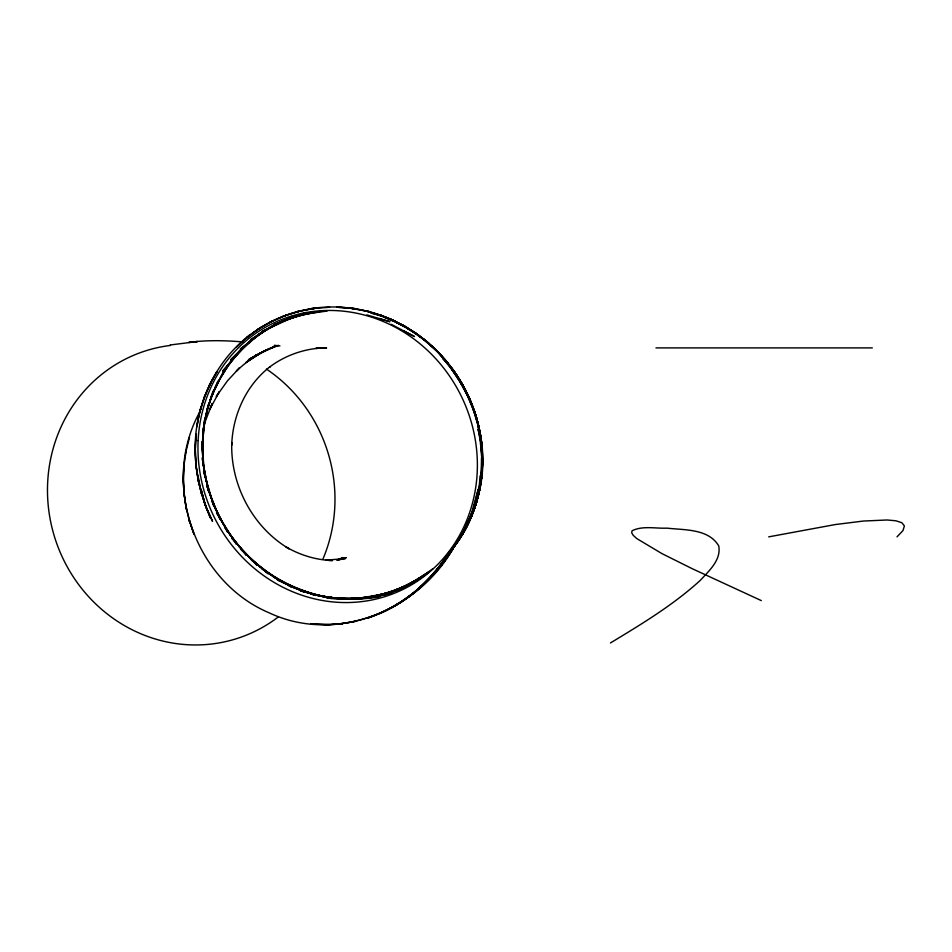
<?xml version="1.0" encoding="UTF-8"?>
<svg xmlns="http://www.w3.org/2000/svg" width="952" height="952" viewBox="0 0 952 952"><rect width="100%" height="100%" fill="white"/><g stroke="black" fill="none" stroke-linecap="round" stroke-linejoin="round"><path stroke-width="1.43" d="M202.752 435.1L202.847 462.351L202.788 432.981M446.631 558.05C431.934 578.637 413.001 596.083 390.713 608.149C413.108 596.19 431.899 578.661 446.631 558.05C429.614 582.029 406.492 601.712 379.527 613.623C410.157 600.664 434.755 576.745 452.735 549.149C417.416 610.958 335.556 644.064 269.309 612.898C194.541 581.458 160.483 482.962 199.73 412.002M183.284 481.831L183.974 465.587L183.7 467.563L186.021 451.367L185.557 453.212L189.519 437.313M184.069 493.66L186.402 509.32C183.724 494.909 182.701 480.213 183.974 465.587M481.89 470.431L479.332 490.375L475.762 504.108C502.43 425.877 450.832 333.117 370.959 312.994C432.267 327.774 477.702 386.726 481.902 448.808M482.176 464.873C483.985 426.044 468.146 387.214 442.609 358.285C487.531 404.529 495.552 481.45 461.327 536.035C479.594 507.214 485.627 471.954 480.653 438.432L482.7 462.303L481.605 475.988L481.938 470.05M482.188 465.599C483.092 451.569 481.545 437.23 477.666 423.735L482.152 447.5L482.224 471.383L481.343 477.226M208.274 404.564L204.275 423.319L202.121 448.19L204.739 419.427M204.692 419.987C201.55 438.777 201.8 457.971 204.977 476.738L202.098 447.083M476.559 499.729C484.461 477.012 483.783 452.2 478.035 429.055C487.019 469.324 479.808 513.604 454.092 546.543C470.002 526.42 478.904 501.525 480.022 475.929M204.275 423.319L202.693 434.433L207.036 410.372L213.01 391.105M480.891 480.153L479.332 490.375L476.607 499.562M451.891 549.506C469.705 527.717 479.023 500.038 481.295 472.216C480.296 500.812 468.729 528.098 451.034 550.304M476.107 504.024L480.927 481.7L481.617 458.09L481.819 476.785L475.762 504.108M207.036 410.372L204.478 421.26L210.82 398.21L217.889 381.086M203.073 429.388L204.954 422.212L212.106 403.624L210.023 408.92L219.305 391.7L216.294 396.448L227.457 380.836L239.654 367.674L236.382 371.101C248.484 359.749 262.419 350.074 278.496 345.397L263.752 351.217L252.887 357.262L268.357 349.408M475.262 505.357L473.787 509.082L475.798 502.275M473.787 509.082L475.774 502.406M466.016 526.611C480.403 501.74 484.389 471.847 480.546 443.632C487.269 482.985 473.43 524.445 447.523 554.397M445.655 556.611L459.602 538.939L470.026 519.721L476.94 498.788M470.026 519.721L474.679 507.868L478.368 495.159L479.701 485.841L474.679 507.868L466.087 528.003M473.275 510.355L468.61 521.839L475.215 505.476L467.718 523.422M466.302 525.659L471.466 513.663L478.249 489.102L473.156 510.95L464.338 531.049L473.156 510.95L475.405 501.573C470.383 520.232 461.946 537.999 449.249 552.672L462.244 534.191L471.466 513.663L468.313 522.66L457.412 542.093M471.573 514.068L473.239 510.332M467.634 522.803L469.324 519.054M466.397 525.968L462.446 533.632L467.61 524.005M468.789 521.494L472.942 512.7M223.768 371.113L211.261 396.698L221.733 374.969L229.087 363.819L239.368 351.217M455.08 544.603C435.469 577.876 404.648 605.305 367.9 618.038C404.493 605.27 435.278 578.53 454.961 545.317L447.654 556.813L429.554 578.661L420.034 587.194L439.491 567.225L452.735 549.149M456.555 542.164L458.781 538.499M455.461 544.377L465.23 529.038M454.889 545.341L462.244 534.191M232.264 359.011L216.425 384.691L229.087 363.819L222.875 372.97L239.499 351.038M457.638 541.057L445.048 559.966L430.661 576.484L445.048 559.966L450.415 552.291L436.623 569.665L450.415 552.291M442.466 562.703L438.408 568.618L432.018 575.472M444.084 560.335L445.714 557.967M448.963 553.231L453.83 546.127M445.595 558.336L438.408 568.618L420.665 587.217M456.187 543.366L442.418 562.442L448.666 554.028M237.691 353.252L222.732 371.018L245.533 345.409L237.691 353.252L249.638 341.399M245.521 345.624L230.622 361.736C239.452 350.3 250.316 340.721 261.788 332.034L247.508 343.482L249.543 341.47M897.01 536.857L902.984 530.573L904.4 525.92L901.853 522.707L895.891 520.792L887.121 519.982L863.404 521.042L835.285 524.552L768.704 536.857M246.723 337.734C265.858 321.443 290.146 311.768 314.922 308.329C289.955 311.102 266.191 321.99 246.723 337.734L260.8 327.393L257.837 329.463L273.212 320.598L269.987 322.264L286.493 315.076L283.041 316.302L300.463 310.947L296.834 311.709L314.922 308.329M236.75 346.861L249.388 335.282C220.733 357.369 201.943 391.07 196.969 426.793C199.682 407.099 206.667 388.166 217.282 371.375L208.893 386.143L210.69 382.871L203.716 398.9L205.049 395.366L199.694 412.502L200.527 408.753C192.459 437.694 193.577 468.872 203.026 497.337C195.981 477.095 193.958 455.413 196.219 434.148L195.065 452.581L195.267 449.046L196.219 467.706L195.826 464.1L198.885 482.712L197.897 479.094L201.443 493.779L206.37 507.928L212.546 521.351L204.894 504.274L201.158 489.447L204.894 504.274L210.321 517.84L203.847 500.859L201.979 492.767M269.226 327.833L258.456 334.688L230.836 359.689C249.269 339.9 271.653 323.133 297.881 315.421M247.508 343.482L258.456 334.688M413.358 582.219L432.839 568.784M260.193 353.109L245.902 362.557L263.752 351.217L275.116 346.219L255.695 355.286M429.245 571.973C400.03 594.905 361.724 603.437 325.394 597.19L349.646 598.784L379.039 596.904C356.631 600.748 333.795 599.046 311.697 594.226C338.257 600.641 366.068 599.736 392.414 592.834C358.297 603.068 321.229 599.843 288.742 585.67M272.808 325.548L275.199 324.037M397.555 589.55L409.348 584.266L429.281 571.628M250.816 358.285L248.377 359.785L250.9 358.333M610.434 642.957C641.672 624.06 673.231 605.044 700.303 580.351C708.895 570.962 721.318 560.121 718.772 545.972C708.597 528.586 684.595 530.157 667.031 528.146C655.571 528.669 642.743 525.492 632.104 530.74L631.664 532.692L633.175 535.286L636.805 538.594L662.033 553.659L692.354 568.76L761.303 600.593M254.612 356.119L257.088 354.644L249.686 358.963M425.52 574.472L405.1 586.325L397.519 589.585M410.8 583.505L400.554 588.598L421.593 577.09M369.697 597.237L391.808 591.692L413.573 582.088L405.1 586.325L382.502 594.583L400.804 588.395L421.653 577.328M400.554 588.598L413.573 582.088M284.422 320.158L270.392 327.072L250.685 339.674L273.26 325.739L286.159 319.836L295.263 316.385L262.205 331.355L286.159 319.836L299.594 315.409L324.37 310.661M289.527 317.647L292.085 316.385M397.508 589.514L417.654 579.601L405.1 586.325L391.808 591.692L368.305 597.523L371.149 596.928M399.685 588.871L410.871 583.433M299.868 590.371C338.4 603.497 382.395 601.462 417.726 580.292M337.793 559.966L342.994 557.551L337.615 559.99M387.416 593.263L409.467 584.623L387.416 593.263L358.166 598.499M396.484 590.097L386.988 593.62L409.348 584.266M337.52 560.312L346.326 557.598L336.71 559.978L345.421 558.562L325.834 560.169L332.45 560.561C316.135 560.038 300.142 555.147 286.064 546.972L289.063 548.792C252.554 527.182 230.336 484.723 231.764 442.525L231.717 445.155C232.669 415.167 246.08 385.167 270.106 366.663L269.368 367.246C285.719 354.822 306.056 347.992 326.584 347.813L315.814 348.396L326.227 347.897L320.015 347.932M386.988 593.62L396.246 590.133L375.588 596.333M300.558 314.446L305.901 312.506M390.058 592.406L396.615 590.026M405.385 587.277C372.184 601.64 334.069 601.866 299.975 590.383M355.501 621.442L338.162 624.084L342.434 623.679L324.584 624.75C342.851 624.798 360.784 620.966 377.682 614.099M382.502 594.583L396.246 590.133M345.255 598.582L363.854 597.939L377.992 595.571L400.804 588.395M310.376 312.518L286.159 319.836L274.545 324.358L299.594 315.409L287.516 318.813L313.303 312.47M396.556 590.526L373.6 596.642L349.646 598.784L339.531 598.784L342.387 598.689M379.907 595.393L385.572 593.965L380.157 595.309M373.981 596.345L381.086 594.869L368.293 597.285M362.605 598.368L365.449 597.82L358.19 598.391M170.158 344.981L197.397 341.542L188.698 342.434C206.822 339.971 225.207 340.423 243.403 341.958M300.892 314.743L327.095 311.03M358.154 598.32L377.992 595.571M359.666 598.356L365.425 597.797M355.298 598.641L348.111 598.832M329.63 307.27L311.149 308.615C339.745 304.152 369.459 308.865 395.52 321.36C377.052 312.863 357.06 307.77 336.699 307.234L354.977 308.615L351.193 308.305L369.126 311.59L365.342 310.828L382.692 315.885L378.967 314.695L391.903 319.741L404.005 325.822L407.492 327.833L391.903 319.741L384.049 317.183L404.005 325.822L418.511 335.128L404.005 325.822L396.377 322.454L415.191 332.76L425.77 340.673L428.9 343.386L415.191 332.76L407.861 328.642L425.77 340.673L438.872 352.859L425.77 340.673L418.797 335.83L435.968 349.8L448.237 363.509L435.968 349.8L429.447 344.267C443.442 356.798 455.996 371.173 464.397 388.095L454.497 371.637L449.106 364.794L462.434 384.18L470.812 401.78L465.278 389.725L460.209 382.026L471.609 403.481L475.917 416.143L469.241 397.627L457.722 376.766L451.902 369.638L465.278 389.725L474.75 411.811L479.594 430.982L476.583 417.845L473.215 409.277L480.117 432.601L481.783 446.072L478.868 426.508L471.609 403.481L467.361 395.306L476.583 417.845L481.486 441.502L481.831 448.523M655.964 347.897L872.329 347.897M339.531 598.784L342.411 598.808M348.158 598.867L353.906 598.915M339.4 598.701L342.303 598.748M330.713 598.594L335.116 598.689M279.936 345.933L274.224 345.302M323.716 596.999L326.595 597.32M329.463 597.654L335.211 598.296L325.394 597.19M277.46 579.804L296.131 588.407L318.67 595.488L341.982 599.332C319.372 596.606 297.333 590.395 277.187 579.685M318.67 595.488L328.666 598.011C309.162 593.739 290.122 587.182 273.105 576.603L303.64 591.846L282.411 581.839L270.939 574.972L262.038 568.915L291.752 587.122L270.939 574.972L251.364 559.966L279.876 581.125L259.765 566.809L241.284 549.792L268.214 573.806L249.091 557.36L231.99 538.439L256.945 565.179L239.119 546.71L225.267 528.277M379.086 318.515L389.975 321.716L366.889 314.898M290.467 586.265L308.65 592.822M294.001 587.443L315.838 595.464L284.386 583.017M403.208 330.63L414.513 336.556L391.058 324.239M454.497 371.637L439.622 353.93L445.619 360.142L456.817 375.29M225.398 528.348L246.294 555.278L230.051 534.941L216.532 512.771L236.441 544.187L222.054 522.196L213.569 504.965M211.939 501.395L227.587 532.037L215.307 508.665L206.691 485.615M206.727 485.698L219.912 519.018L209.904 494.552L203.585 470.954M189.162 519.959L194.006 534.346L189.162 519.959L189.71 522.208L186.045 507.118M203.609 471.026L213.522 505.31L205.941 480.105L202.371 458.912M197.98 475.369L201.443 493.779M202.205 457.733L202.669 460.53M203.133 463.327L208.536 491.137L203.43 465.528L202.288 449.296M201.753 441.776L201.931 444.429M183.343 479.76L184.212 495.813M482.164 455.532L482.438 461.149L482.2 455.663M278.448 616.837A150.928 143.062 72.9 0 1 58.738 548.828A150.928 143.062 72.9 0 1 170.408 345.445M266.417 369.067A150.928 143.062 72.9 0 1 322.942 559.026M210.82 398.21L207.322 408.789L215.664 386.5L210.82 398.21M249.817 341.566L240.19 349.17L261.074 333.022L283.16 320.764L270.392 327.072L249.817 341.566M328.857 624.619L310.697 624L328.857 624.619M206.37 507.928L200.741 490.042L206.37 507.928M198.135 440.597A148.095 137.552 63.5 0 0 401.375 590.192A148.095 137.552 63.5 0 0 413.489 338.71A148.095 137.552 63.5 0 0 198.135 440.597"/></g></svg>
